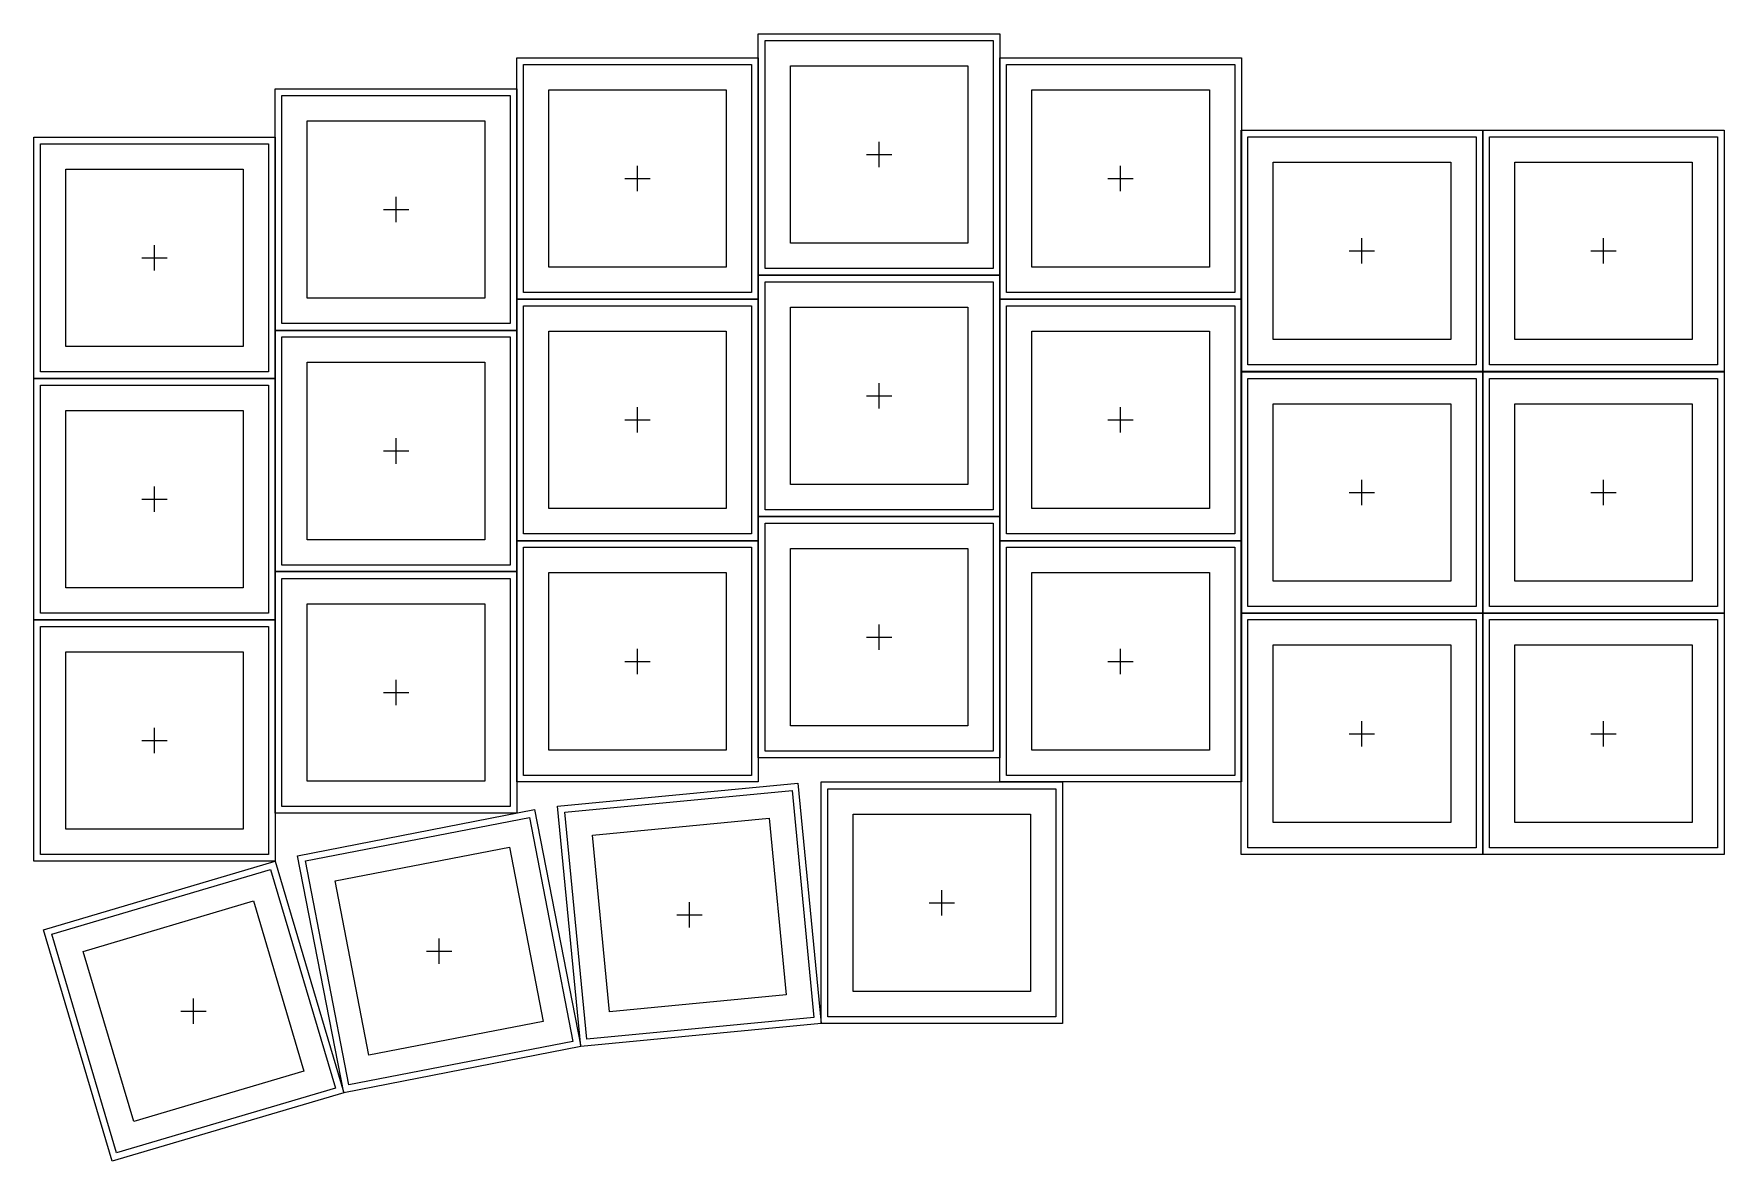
# Model space of a CAD drawing. Header units: millimetres. Extents: x -133 to 0, y -89 to 0.
import ezdxf

# ---------------------------------------------------------------- set-up
doc = ezdxf.new("R2010")
doc.units = ezdxf.units.MM
for name, color, linetype in [('CENTER', 1, 'Continuous'), ('CUTOUT', 7, 'Continuous'), ('KEY_1U', 8, 'Continuous'), ('KEYCAP_18', 9, 'Continuous')]:
    doc.layers.add(name, color=color, linetype=linetype)

msp = doc.modelspace()

# ---------------------------------------------------------------- linework, layer by layer
at = {"layer": 'CENTER'}
for p, q in [((-66.67, -10.53), (-66.67, -8.53)), ((-85.73, -12.43), (-85.73, -10.43)), ((-67.67, -9.53), (-65.67, -9.53)), ((-47.62, -12.43), (-47.62, -10.43)), ((-86.73, -11.43), (-84.73, -11.43)), ((-48.62, -11.43), (-46.62, -11.43)), ((-104.78, -14.88), (-104.78, -12.88)), ((-105.78, -13.88), (-103.78, -13.88)), ((-123.83, -18.68), (-123.83, -16.68)), ((-29.58, -17.14), (-27.58, -17.14)), ((-28.58, -18.14), (-28.58, -16.14)), ((-10.53, -17.14), (-8.53, -17.14)), ((-9.53, -18.14), (-9.53, -16.14)), ((-124.83, -17.68), (-122.83, -17.68)), ((-66.67, -29.58), (-66.67, -27.58)), ((-67.67, -28.58), (-65.67, -28.58)), ((-86.73, -30.48), (-84.73, -30.48)), ((-85.73, -31.48), (-85.73, -29.48)), ((-48.62, -30.48), (-46.62, -30.48)), ((-47.62, -31.48), (-47.62, -29.48)), ((-104.78, -33.93), (-104.78, -31.93)), ((-105.78, -32.93), (-103.78, -32.93)), ((-123.83, -37.73), (-123.83, -35.73)), ((-28.58, -37.2), (-28.58, -35.2)), ((-9.53, -37.2), (-9.53, -35.2)), ((-124.83, -36.73), (-122.83, -36.73)), ((-29.58, -36.2), (-27.58, -36.2)), ((-10.53, -36.2), (-8.53, -36.2)), ((-66.67, -48.62), (-66.67, -46.62)), ((-67.67, -47.62), (-65.67, -47.62)), ((-85.73, -50.53), (-85.73, -48.53)), ((-47.62, -50.53), (-47.62, -48.53)), ((-86.73, -49.53), (-84.73, -49.53)), ((-48.62, -49.53), (-46.62, -49.53)), ((-105.78, -51.98), (-103.78, -51.98)), ((-104.78, -52.98), (-104.78, -50.98)), ((-28.58, -56.24), (-28.58, -54.24)), ((-9.53, -56.24), (-9.53, -54.24)), ((-124.83, -55.78), (-122.83, -55.78)), ((-123.83, -56.78), (-123.83, -54.78)), ((-29.58, -55.24), (-27.58, -55.24)), ((-10.53, -55.24), (-8.53, -55.24)), ((-61.72, -69.58), (-61.72, -67.58)), ((-81.64, -70.54), (-81.64, -68.54)), ((-62.72, -68.58), (-60.72, -68.58)), ((-82.64, -69.54), (-80.64, -69.54)), ((-101.38, -73.4), (-101.38, -71.4)), ((-102.38, -72.4), (-100.38, -72.4)), ((-121.75, -77.14), (-119.75, -77.14)), ((-120.75, -78.14), (-120.75, -76.14))]:
    msp.add_line(p, q, dxfattribs=at)
at = {"layer": 'CUTOUT'}
for p, q in [((-73.67, -2.53), (-59.67, -2.53)), ((-73.67, -16.53), (-73.67, -2.53)), ((-59.67, -2.53), (-59.67, -16.53)), ((-92.73, -4.43), (-78.73, -4.43)), ((-92.73, -18.43), (-92.73, -4.43)), ((-78.73, -4.43), (-78.73, -18.43)), ((-54.62, -4.43), (-40.62, -4.43)), ((-54.62, -18.43), (-54.62, -4.43)), ((-40.62, -4.43), (-40.62, -18.43)), ((-111.78, -6.88), (-97.78, -6.88)), ((-111.78, -20.88), (-111.78, -6.88)), ((-97.78, -6.88), (-97.78, -20.88)), ((-35.58, -10.14), (-21.58, -10.14)), ((-35.58, -24.14), (-35.58, -10.14)), ((-21.58, -10.14), (-21.58, -24.14)), ((-16.53, -10.14), (-2.53, -10.14)), ((-16.53, -24.14), (-16.53, -10.14)), ((-2.53, -10.14), (-2.53, -24.14)), ((-130.83, -10.68), (-116.83, -10.68)), ((-130.83, -24.68), (-130.83, -10.68)), ((-116.83, -10.68), (-116.83, -24.68)), ((-59.67, -16.53), (-73.67, -16.53)), ((-78.73, -18.43), (-92.73, -18.43)), ((-40.62, -18.43), (-54.62, -18.43)), ((-97.78, -20.88), (-111.78, -20.88)), ((-73.67, -21.58), (-59.67, -21.58)), ((-73.67, -35.58), (-73.67, -21.58)), ((-59.67, -21.58), (-59.67, -35.58)), ((-92.73, -23.48), (-78.73, -23.48)), ((-92.73, -37.48), (-92.73, -23.48)), ((-78.73, -23.48), (-78.73, -37.48)), ((-54.62, -23.48), (-40.62, -23.48)), ((-54.62, -37.48), (-54.62, -23.48)), ((-40.62, -23.48), (-40.62, -37.48)), ((-116.83, -24.68), (-130.83, -24.68)), ((-21.58, -24.14), (-35.58, -24.14)), ((-2.53, -24.14), (-16.53, -24.14)), ((-111.78, -25.93), (-97.78, -25.93)), ((-111.78, -39.93), (-111.78, -25.93)), ((-97.78, -25.93), (-97.78, -39.93)), ((-35.58, -29.2), (-21.58, -29.2)), ((-35.58, -43.2), (-35.58, -29.2)), ((-21.58, -29.2), (-21.58, -43.2)), ((-16.53, -29.2), (-2.53, -29.2)), ((-16.53, -43.2), (-16.53, -29.2)), ((-2.53, -29.2), (-2.53, -43.2)), ((-130.83, -29.73), (-116.83, -29.73)), ((-130.83, -43.73), (-130.83, -29.73)), ((-116.83, -29.73), (-116.83, -43.73)), ((-59.67, -35.58), (-73.67, -35.58)), ((-78.73, -37.48), (-92.73, -37.48)), ((-40.62, -37.48), (-54.62, -37.48)), ((-97.78, -39.93), (-111.78, -39.93)), ((-73.67, -40.62), (-59.67, -40.62)), ((-73.67, -54.62), (-73.67, -40.62)), ((-59.67, -40.62), (-59.67, -54.62)), ((-92.73, -42.53), (-78.73, -42.53)), ((-92.73, -56.53), (-92.73, -42.53)), ((-78.73, -42.53), (-78.73, -56.53)), ((-54.62, -42.53), (-40.62, -42.53)), ((-54.62, -56.53), (-54.62, -42.53)), ((-40.62, -42.53), (-40.62, -56.53)), ((-116.83, -43.73), (-130.83, -43.73)), ((-21.58, -43.2), (-35.58, -43.2)), ((-2.53, -43.2), (-16.53, -43.2)), ((-111.78, -44.98), (-97.78, -44.98)), ((-111.78, -58.98), (-111.78, -44.98)), ((-97.78, -44.98), (-97.78, -58.98)), ((-130.83, -48.78), (-116.83, -48.78)), ((-130.83, -62.78), (-130.83, -48.78)), ((-116.83, -48.78), (-116.83, -62.78)), ((-35.58, -48.24), (-21.58, -48.24)), ((-35.58, -62.24), (-35.58, -48.24)), ((-21.58, -48.24), (-21.58, -62.24)), ((-16.53, -48.24), (-2.53, -48.24)), ((-16.53, -62.24), (-16.53, -48.24)), ((-2.53, -48.24), (-2.53, -62.24)), ((-59.67, -54.62), (-73.67, -54.62)), ((-78.73, -56.53), (-92.73, -56.53)), ((-40.62, -56.53), (-54.62, -56.53)), ((-97.78, -58.98), (-111.78, -58.98)), ((-89.28, -63.24), (-75.34, -61.9)), ((-75.34, -61.9), (-74, -75.84)), ((-68.72, -61.58), (-54.72, -61.58)), ((-68.72, -75.58), (-68.72, -61.58)), ((-54.72, -61.58), (-54.72, -75.58)), ((-21.58, -62.24), (-35.58, -62.24)), ((-2.53, -62.24), (-16.53, -62.24)), ((-116.83, -62.78), (-130.83, -62.78)), ((-87.94, -77.18), (-89.28, -63.24)), ((-109.59, -66.86), (-95.84, -64.19)), ((-95.84, -64.19), (-93.17, -77.94)), ((-106.92, -80.61), (-109.59, -66.86)), ((-129.45, -72.42), (-116.03, -68.44)), ((-116.03, -68.44), (-112.05, -81.86)), ((-125.47, -85.84), (-129.45, -72.42)), ((-74, -75.84), (-87.94, -77.18)), ((-54.72, -75.58), (-68.72, -75.58)), ((-93.17, -77.94), (-106.92, -80.61)), ((-112.05, -81.86), (-125.47, -85.84))]:
    msp.add_line(p, q, dxfattribs=at)
at = {"layer": 'KEY_1U'}
for p, q in [((-76.2, 0), (-57.15, 0)), ((-76.2, -19.05), (-76.2, 0)), ((-57.15, 0), (-57.15, -19.05)), ((-95.26, -1.9), (-76.2, -1.9)), ((-95.26, -20.95), (-95.26, -1.9)), ((-76.2, -1.9), (-76.2, -20.95)), ((-57.15, -1.9), (-38.09, -1.9)), ((-57.15, -20.95), (-57.15, -1.9)), ((-38.09, -1.9), (-38.09, -20.95)), ((-114.31, -4.36), (-95.26, -4.36)), ((-114.31, -23.41), (-114.31, -4.36)), ((-95.26, -4.36), (-95.26, -23.41)), ((-38.1, -7.62), (-19.05, -7.62)), ((-38.1, -26.66), (-38.1, -7.62)), ((-19.05, -7.62), (0, -7.62)), ((-19.05, -26.66), (-19.05, -7.62)), ((-19.05, -7.62), (-19.05, -26.66)), ((0, -7.62), (0, -26.66)), ((-133.35, -8.15), (-114.31, -8.15)), ((-133.35, -27.2), (-133.35, -8.15)), ((-114.31, -8.15), (-114.31, -27.2)), ((-57.15, -19.05), (-76.2, -19.05)), ((-76.2, -19.05), (-57.15, -19.05)), ((-76.2, -38.1), (-76.2, -19.05)), ((-57.15, -19.05), (-57.15, -38.1)), ((-76.2, -20.95), (-95.26, -20.95)), ((-95.26, -20.95), (-76.2, -20.95)), ((-95.26, -40.01), (-95.26, -20.95)), ((-76.2, -20.95), (-76.2, -40.01)), ((-38.09, -20.95), (-57.15, -20.95)), ((-57.15, -20.95), (-38.09, -20.95)), ((-57.15, -40.01), (-57.15, -20.95)), ((-38.09, -20.95), (-38.09, -40.01)), ((-95.26, -23.41), (-114.31, -23.41)), ((-114.31, -23.41), (-95.26, -23.41)), ((-114.31, -42.45), (-114.31, -23.41)), ((-95.26, -23.41), (-95.26, -42.45)), ((-19.05, -26.66), (-38.1, -26.66)), ((0, -26.66), (-19.05, -26.66)), ((-114.31, -27.2), (-133.35, -27.2)), ((-133.35, -27.2), (-114.31, -27.2)), ((-133.35, -46.26), (-133.35, -27.2)), ((-114.31, -27.2), (-114.31, -46.26)), ((-38.1, -26.68), (-19.05, -26.68)), ((-38.1, -45.73), (-38.1, -26.68)), ((-19.05, -26.68), (0, -26.68)), ((-19.05, -45.73), (-19.05, -26.68)), ((-19.05, -26.68), (-19.05, -45.73)), ((0, -26.68), (0, -45.73)), ((-76.2, -38.09), (-57.15, -38.09)), ((-76.2, -57.15), (-76.2, -38.09)), ((-57.15, -38.1), (-76.2, -38.1)), ((-57.15, -38.09), (-57.15, -57.15)), ((-76.2, -40.01), (-95.26, -40.01)), ((-95.26, -40.01), (-76.2, -40.01)), ((-95.26, -59.05), (-95.26, -40.01)), ((-76.2, -40.01), (-76.2, -59.05)), ((-38.09, -40.01), (-57.15, -40.01)), ((-57.15, -40.01), (-38.09, -40.01)), ((-57.15, -59.05), (-57.15, -40.01)), ((-38.09, -40.01), (-38.09, -59.05)), ((-95.26, -42.45), (-114.31, -42.45)), ((-114.31, -42.45), (-95.26, -42.45)), ((-114.31, -61.5), (-114.31, -42.45)), ((-95.26, -42.45), (-95.26, -61.5)), ((-114.31, -46.26), (-133.35, -46.26)), ((-133.35, -46.26), (-114.31, -46.26)), ((-133.35, -65.31), (-133.35, -46.26)), ((-114.31, -46.26), (-114.31, -65.31)), ((-38.1, -45.72), (-19.05, -45.72)), ((-38.1, -64.77), (-38.1, -45.72)), ((-19.05, -45.73), (-38.1, -45.73)), ((-19.05, -45.72), (0, -45.72)), ((-19.05, -64.77), (-19.05, -45.72)), ((-19.05, -45.72), (-19.05, -64.77)), ((0, -45.73), (-19.05, -45.73)), ((0, -45.72), (0, -64.77)), ((-57.15, -57.15), (-76.2, -57.15)), ((-76.2, -59.05), (-95.26, -59.05)), ((-92.03, -60.97), (-73.07, -59.15)), ((-73.07, -59.15), (-71.25, -78.11)), ((-71.25, -59.05), (-52.2, -59.05)), ((-71.25, -78.11), (-71.25, -59.05)), ((-38.09, -59.05), (-57.15, -59.05)), ((-52.2, -59.05), (-52.2, -78.11)), ((-112.55, -64.87), (-93.85, -61.23)), ((-93.85, -61.23), (-90.21, -79.93)), ((-90.21, -79.93), (-92.03, -60.97)), ((-95.26, -61.5), (-114.31, -61.5)), ((-114.31, -65.31), (-133.35, -65.31)), ((-132.59, -70.71), (-114.32, -65.3)), ((-114.32, -65.3), (-108.91, -83.57)), ((-108.91, -83.57), (-112.55, -64.87)), ((-19.05, -64.77), (-38.1, -64.77)), ((0, -64.77), (-19.05, -64.77)), ((-127.18, -88.98), (-132.59, -70.71)), ((-71.25, -78.11), (-90.21, -79.93)), ((-52.2, -78.11), (-71.25, -78.11)), ((-90.21, -79.93), (-108.91, -83.57)), ((-108.91, -83.57), (-127.18, -88.98))]:
    msp.add_line(p, q, dxfattribs=at)
at = {"layer": 'KEYCAP_18'}
for p, q in [((-75.67, -0.53), (-57.67, -0.53)), ((-75.67, -18.53), (-75.67, -0.53)), ((-57.67, -0.53), (-57.67, -18.53)), ((-94.73, -2.43), (-76.73, -2.43)), ((-94.73, -20.43), (-94.73, -2.43)), ((-76.73, -2.43), (-76.73, -20.43)), ((-56.62, -2.43), (-38.62, -2.43)), ((-56.62, -20.43), (-56.62, -2.43)), ((-38.62, -2.43), (-38.62, -20.43)), ((-113.78, -4.88), (-95.78, -4.88)), ((-113.78, -22.88), (-113.78, -4.88)), ((-95.78, -4.88), (-95.78, -22.88)), ((-132.83, -8.68), (-114.83, -8.68)), ((-132.83, -26.68), (-132.83, -8.68)), ((-114.83, -8.68), (-114.83, -26.68)), ((-37.58, -8.14), (-19.58, -8.14)), ((-37.58, -26.14), (-37.58, -8.14)), ((-19.58, -8.14), (-19.58, -26.14)), ((-18.53, -8.14), (-0.53, -8.14)), ((-18.53, -26.14), (-18.53, -8.14)), ((-0.53, -8.14), (-0.53, -26.14)), ((-57.67, -18.53), (-75.67, -18.53)), ((-75.67, -19.58), (-57.67, -19.58)), ((-75.67, -37.58), (-75.67, -19.58)), ((-57.67, -19.58), (-57.67, -37.58)), ((-76.73, -20.43), (-94.73, -20.43)), ((-38.62, -20.43), (-56.62, -20.43)), ((-94.73, -21.48), (-76.73, -21.48)), ((-94.73, -39.48), (-94.73, -21.48)), ((-76.73, -21.48), (-76.73, -39.48)), ((-56.62, -21.48), (-38.62, -21.48)), ((-56.62, -39.48), (-56.62, -21.48)), ((-38.62, -21.48), (-38.62, -39.48)), ((-95.78, -22.88), (-113.78, -22.88)), ((-113.78, -23.93), (-95.78, -23.93)), ((-113.78, -41.93), (-113.78, -23.93)), ((-95.78, -23.93), (-95.78, -41.93)), ((-19.58, -26.14), (-37.58, -26.14)), ((-0.53, -26.14), (-18.53, -26.14)), ((-114.83, -26.68), (-132.83, -26.68)), ((-132.83, -27.73), (-114.83, -27.73)), ((-132.83, -45.73), (-132.83, -27.73)), ((-114.83, -27.73), (-114.83, -45.73)), ((-37.58, -27.2), (-19.58, -27.2)), ((-37.58, -45.2), (-37.58, -27.2)), ((-19.58, -27.2), (-19.58, -45.2)), ((-18.53, -27.2), (-0.53, -27.2)), ((-18.53, -45.2), (-18.53, -27.2)), ((-0.53, -27.2), (-0.53, -45.2)), ((-57.67, -37.58), (-75.67, -37.58)), ((-75.67, -38.62), (-57.67, -38.62)), ((-75.67, -56.62), (-75.67, -38.62)), ((-57.67, -38.62), (-57.67, -56.62)), ((-76.73, -39.48), (-94.73, -39.48)), ((-38.62, -39.48), (-56.62, -39.48)), ((-94.73, -40.53), (-76.73, -40.53)), ((-94.73, -58.53), (-94.73, -40.53)), ((-76.73, -40.53), (-76.73, -58.53)), ((-56.62, -40.53), (-38.62, -40.53)), ((-56.62, -58.53), (-56.62, -40.53)), ((-38.62, -40.53), (-38.62, -58.53)), ((-95.78, -41.93), (-113.78, -41.93)), ((-113.78, -42.98), (-95.78, -42.98)), ((-113.78, -60.98), (-113.78, -42.98)), ((-95.78, -42.98), (-95.78, -60.98)), ((-19.58, -45.2), (-37.58, -45.2)), ((-0.53, -45.2), (-18.53, -45.2)), ((-114.83, -45.73), (-132.83, -45.73)), ((-37.58, -46.24), (-19.58, -46.24)), ((-37.58, -64.24), (-37.58, -46.24)), ((-19.58, -46.24), (-19.58, -64.24)), ((-18.53, -46.24), (-0.53, -46.24)), ((-18.53, -64.24), (-18.53, -46.24)), ((-0.53, -46.24), (-0.53, -64.24)), ((-132.83, -46.78), (-114.83, -46.78)), ((-132.83, -64.78), (-132.83, -46.78)), ((-114.83, -46.78), (-114.83, -64.78)), ((-57.67, -56.62), (-75.67, -56.62)), ((-76.73, -58.53), (-94.73, -58.53)), ((-38.62, -58.53), (-56.62, -58.53)), ((-91.46, -61.44), (-73.54, -59.72)), ((-73.54, -59.72), (-71.82, -77.64)), ((-70.72, -59.58), (-52.72, -59.58)), ((-70.72, -77.58), (-70.72, -59.58)), ((-52.72, -59.58), (-52.72, -77.58)), ((-95.78, -60.98), (-113.78, -60.98)), ((-111.93, -65.28), (-94.26, -61.85)), ((-94.26, -61.85), (-90.83, -79.52)), ((-89.74, -79.36), (-91.46, -61.44)), ((-114.83, -64.78), (-132.83, -64.78)), ((-108.5, -82.95), (-111.93, -65.28)), ((-19.58, -64.24), (-37.58, -64.24)), ((-0.53, -64.24), (-18.53, -64.24)), ((-131.94, -71.07), (-114.68, -65.95)), ((-114.68, -65.95), (-109.56, -83.21)), ((-126.82, -88.33), (-131.94, -71.07)), ((-71.82, -77.64), (-89.74, -79.36)), ((-52.72, -77.58), (-70.72, -77.58)), ((-90.83, -79.52), (-108.5, -82.95)), ((-109.56, -83.21), (-126.82, -88.33))]:
    msp.add_line(p, q, dxfattribs=at)

doc.saveas('drawing.dxf')
